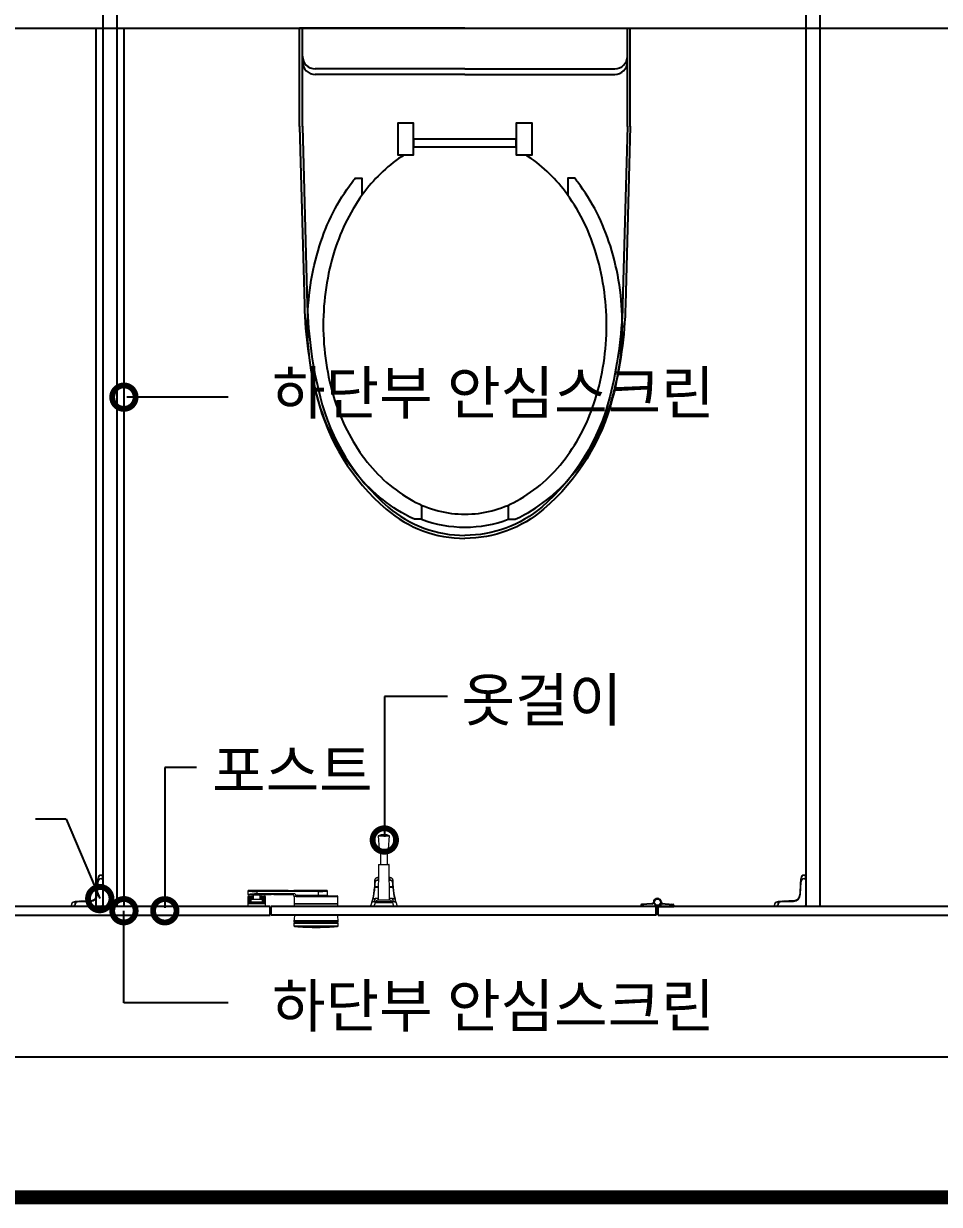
# Model space of a CAD drawing. Extents: x -256 to 8104, y -176 to 5714.
# Drawn here: x 3159 to 3810, y 2764 to 3604 of the extents above; entities that cross this region are included whole.
import ezdxf
from ezdxf.enums import TextEntityAlignment as Align

# ---------------------------------------------------------------- set-up
doc = ezdxf.new("R2010")
doc.units = 0
doc.header["$LTSCALE"] = 30
doc.layers.get('0').update_dxf_attribs({"linetype": 'CONTINUOUS'})
for name, color, linetype in [('0_toilet', 6, 'CONTINUOUS'), ('HAT', 8, 'CONTINUOUS'), ('경첩', 4, 'CONTINUOUS'), ('문자', 3, 'CONTINUOUS'), ('부자재', 4, 'CONTINUOUS'), ('옷걸이', 4, 'CONTINUOUS'), ('잠금쇠(회전형)', 4, 'CONTINUOUS'), ('치수', 1, 'CONTINUOUS'), ('해치', 8, 'CONTINUOUS')]:
    doc.layers.add(name, color=color, linetype=linetype)
doc.styles.add('돋움', font='malgun.ttf')

# ---------------------------------------------------------------- blocks, each defined once
blk = doc.blocks.new('_DOTSMALL')
at = {"color": 0, "linetype": 'ByBlock', "const_width": 0.5}
blk.add_lwpolyline([(-0.0625, 0, 1), (0.0625, 0, 1)], format="xyb", close=True, dxfattribs=at)
blk = doc.blocks.new('A$C63EC304E')
at = {"layer": '치수', "color": 1, "xscale": 2.5, "yscale": 2.5, "zscale": 2.5, "rotation": 234.3098741996962}
blk.add_blockref('_DOTSMALL', (0.312, 0.312), dxfattribs=at)
blk = doc.blocks.new('A$C2BC9653E')
at = {"layer": '치수', "xscale": 0.3333333333333333, "yscale": 0.3333333333333333, "zscale": 0.3333333333333333}
blk.add_blockref('A$C63EC304E', (0, 0), dxfattribs=at)
blk = doc.blocks.new('A$C7FC71301')
at = {"layer": '치수', "rotation": 180}
blk.add_blockref('A$C2BC9653E', (0.208, 0.208), dxfattribs=at)
blk = doc.blocks.new('A$C4A20372B')
at = {"layer": '치수'}
blk.add_blockref('A$C7FC71301', (0, 0), dxfattribs=at)
blk = doc.blocks.new('A$C566469F5')
at = {"layer": '치수'}
blk.add_blockref('A$C4A20372B', (0, 0), dxfattribs=at)
blk = doc.blocks.new('A$C7E317CD4')
at = {"layer": '해치', "xscale": 2, "yscale": 2, "zscale": 2}
blk.add_blockref('A$C566469F5', (0, 0), dxfattribs=at)
blk = doc.blocks.new('A$C601D7F27')
at = {"layer": '치수'}
blk.add_blockref('A$C7E317CD4', (0, 0), dxfattribs=at)
blk = doc.blocks.new('A$C38802C08')
at = {"layer": '치수'}
blk.add_blockref('A$C601D7F27', (0, 0), dxfattribs=at)
blk = doc.blocks.new('A$C10E41893')
at = {"layer": '부자재'}
for p, q in [((6.5, 0), (6.5, 196)), ((123.3, 196), (6.5, 196)), ((123.3, 192.5), (6.5, 192.5)), ((54.8, 0), (54.8, 177.5)), ((61.4, 0), (61.4, 177.5)), ((6.5, 0), (6.5, -196)), ((54.8, 0), (54.8, -177.5)), ((61.4, 0), (61.4, -177.5)), ((123.3, -192.5), (6.5, -192.5)), ((123.3, -196), (6.5, -196))]:
    blk.add_line(p, q, dxfattribs=at)
for points in [[(122.7, 196, -0.012538), (123.3, 196), (334.6, 190.3, -0.055395), (444.7, 175.1, -0.154276), (576.9, 93.3, -0.179504), (611.5, 0, -0.179504)], [(122.8, 192.5, -0.012538), (123.2, 192.5), (334.5, 186.8, -0.055395), (443.8, 171.7, -0.154276), (574.3, 91, -0.179504), (608, 0, -0.179504)], [(572, 51.4), (588.8, 51.4), (588.8, 59.6, 0.021185), (583.3, 70.7, 0.106084), (528.4, 133.7, 0.085733), (452.6, 172.4, 0.075373), (358.7, 186.6, 0.075373), (264.8, 172.4, 0.085733), (189, 133.7, 0.007337), (184.4, 130.1), (184.4, 122), (204.7, 122)], [(156.7, -72, 0.089162), (200.2, -118.7, 0.085733), (270.3, -154.5, 0.075373), (358.7, -167.9, 0.075373), (447.1, -154.5, 0.085733), (517.2, -118.7, 0.106084), (567, -61.6, 0.126931), (582.8, 0, 0.126931), (567, 61.6, 0.106084), (517.2, 118.7, 0.085733), (447.1, 154.5, 0.075373), (358.7, 167.9, 0.075373), (270.3, 154.5, 0.085733), (200.2, 118.7, 0.089162), (156.7, 72)], [(588.8, -51.4, 0.090214), (598.2, 0, 0.090214), (588.8, 51.4, 0.106084)], [(122.7, -196, 0.012538), (123.3, -196), (334.6, -190.3, 0.055395), (444.7, -175.1, 0.154276), (576.9, -93.3, 0.179504), (611.5, 0, 0.179504)], [(122.8, -192.5, 0.012538), (123.2, -192.5), (334.5, -186.8, 0.055395), (443.8, -171.7, 0.154276), (574.3, -91, 0.179504), (608, 0, 0.179504)], [(572, -51.4), (588.8, -51.4), (588.8, -59.6, -0.021185), (583.3, -70.7, -0.106084), (528.4, -133.7, -0.085733), (452.6, -172.4, -0.075373), (358.7, -186.6, -0.075373), (264.8, -172.4, -0.085733), (189, -133.7, -0.007337), (184.4, -130.1), (184.4, -122), (204.7, -122)]]:
    blk.add_lwpolyline(points, format="xyb", dxfattribs=at)
blk.add_lwpolyline([(138, -60.8), (119.3, -60.8), (119.3, -79.5), (156.7, -79.5), (156.7, -60.8), (138, -60.8), (147.3, -60.8), (147.3, 60.8), (138, 60.8), (156.7, 60.8), (156.7, 79.5), (119.3, 79.5), (119.3, 60.8), (138, 60.8), (138, -60.8), (119.3, -60.8)], dxfattribs=at)
for centre, start, end in [((39.8, 177.5), 0, 90), ((46.4, 177.5), 0, 90), ((39.8, -177.5), 270, 0), ((46.4, -177.5), 270, 0)]:
    blk.add_arc(centre, 15, start, end, dxfattribs=at)
blk = doc.blocks.new('AURA_16', base_point=(158321.48, 175.76))
blk.add_line((161041.71, 3776.82), (162541.71, 3776.82))
at = {"color": 2}
for p, q in [((161531.71, 3776.82), (161531.71, 3151.82)), ((161551.71, 3776.82), (161551.71, 3151.82))]:
    blk.add_line(p, q, dxfattribs=at)
at = {"color": 8}
blk.add_line((160805.64, 3045.01), (162768.23, 3045.01), dxfattribs=at)
at = {"color": 8, "const_width": 10}
blk.add_lwpolyline([(158368.92, 2945.01), (164153.46, 2945.01)], dxfattribs=at)
at = {"layer": '0_toilet'}
for p, q in [((161536.71, 3876.82), (161536.71, 3151.82)), ((161546.71, 3876.82), (161546.71, 3151.82)), ((162036.66, 3876.82), (162036.66, 3151.82)), ((162046.76, 3151.81), (162046.76, 3876.81)), ((161655.64, 3151.82), (161431.71, 3151.82)), ((161655.64, 3145.82), (161655.64, 3151.82)), ((161930.21, 3151.82), (161656.39, 3151.82)), ((161656.39, 3145.82), (161656.39, 3151.82)), ((161930.21, 3145.82), (161930.21, 3151.82)), ((162160.69, 3151.82), (161931.71, 3151.82)), ((161931.71, 3145.82), (161931.71, 3151.82)), ((161431.71, 3145.82), (161655.64, 3145.82)), ((161930.21, 3145.82), (161656.39, 3145.82)), ((161931.71, 3145.82), (162160.69, 3145.82))]:
    blk.add_line(p, q, dxfattribs=at)
at = {"layer": '경첩', "color": 4, "linetype": 'Continuous', "lineweight": 15}
for p, q in [((161533.11, 3169.58), (161532.69, 3160.61)), ((161532.75, 3167.27), (161532.72, 3166.6)), ((161532.75, 3167.27), (161532.99, 3167.03)), ((161532.77, 3167.61), (161533, 3167.37)), ((161532.92, 3170.99), (161532.8, 3168.29)), ((161532.8, 3168.29), (161533.04, 3168.05)), ((161532.92, 3170.99), (161533.16, 3170.75)), ((161532.94, 3160.59), (161533.36, 3169.57)), ((161533.03, 3171.58), (161533.2, 3171.42)), ((161533.23, 3172.08), (161533.11, 3169.58)), ((161533.41, 3170.62), (161533.48, 3172.07)), ((161535.46, 3171.82), (161535.46, 3171.92)), ((161535.46, 3171.92), (161536.71, 3171.92)), ((161535.46, 3171.82), (161535.46, 3171.57)), ((161536.71, 3171.82), (161535.46, 3171.82)), ((161535.46, 3171.57), (161536.71, 3171.57)), ((161535.57, 3174.07), (161535.57, 3174.32)), ((161536.71, 3174.32), (161535.57, 3174.32)), ((161535.57, 3174.07), (161536.71, 3174.07)), ((161536.71, 3174.07), (161536.71, 3174.32)), ((161536.71, 3171.92), (161536.71, 3174.07)), ((161536.71, 3171.57), (161536.71, 3171.82)), ((161536.71, 3171.57), (161536.71, 3153.32)), ((162033.06, 3169.58), (162032.64, 3160.61)), ((162032.7, 3167.27), (162032.67, 3166.6)), ((162032.7, 3167.27), (162032.94, 3167.03)), ((162032.72, 3167.61), (162032.95, 3167.37)), ((162032.87, 3170.99), (162032.75, 3168.29)), ((162032.75, 3168.29), (162032.99, 3168.05)), ((162032.87, 3170.99), (162033.11, 3170.75)), ((162032.89, 3160.59), (162033.31, 3169.57)), ((162032.98, 3171.58), (162033.15, 3171.42)), ((162033.18, 3172.08), (162033.06, 3169.58)), ((162033.36, 3170.62), (162033.43, 3172.07)), ((162035.41, 3171.82), (162035.41, 3171.92)), ((162035.41, 3171.92), (162036.66, 3171.92)), ((162035.41, 3171.82), (162035.41, 3171.57)), ((162036.66, 3171.82), (162035.41, 3171.82)), ((162035.41, 3171.57), (162036.66, 3171.57)), ((162035.52, 3174.07), (162035.52, 3174.32)), ((162036.66, 3174.32), (162035.52, 3174.32)), ((162035.52, 3174.07), (162036.66, 3174.07)), ((162036.66, 3174.07), (162036.66, 3174.32)), ((162036.66, 3171.92), (162036.66, 3174.07)), ((162036.66, 3171.57), (162036.66, 3171.82)), ((162036.66, 3171.57), (162036.66, 3153.32)), ((161531.88, 3158.6), (161532.06, 3158.41)), ((161532, 3158.83), (161532.18, 3158.65)), ((161532.16, 3159.23), (161532.36, 3159.04)), ((161532.52, 3159.55), (161532.31, 3159.76)), ((161532.32, 3159.76), (161532.52, 3159.55)), ((161532.39, 3160.13), (161532.6, 3159.91)), ((161532.42, 3160.35), (161532.64, 3160.13)), ((161532.47, 3161.26), (161532.44, 3160.62)), ((161532.49, 3161.7), (161532.47, 3161.36)), ((161532.47, 3161.36), (161532.71, 3161.13)), ((161532.47, 3161.36), (161532.47, 3161.26)), ((161532.47, 3161.26), (161532.71, 3161.03)), ((161532.54, 3162.72), (161532.49, 3161.8)), ((161532.49, 3161.8), (161532.73, 3161.56)), ((161532.49, 3161.8), (161532.49, 3161.7)), ((161532.49, 3161.7), (161532.73, 3161.46)), ((161532.54, 3162.72), (161532.77, 3162.48)), ((161532.57, 3163.38), (161532.55, 3162.96)), ((161532.55, 3162.96), (161532.79, 3162.72)), ((161532.7, 3166.26), (161532.57, 3163.39)), ((161532.57, 3163.39), (161532.81, 3163.15)), ((161532.57, 3163.38), (161532.81, 3163.14)), ((161532.7, 3166.26), (161532.94, 3166.02)), ((161532.72, 3166.6), (161532.96, 3166.36)), ((162031.83, 3158.6), (162032.01, 3158.41)), ((162031.95, 3158.83), (162032.13, 3158.65)), ((162032.11, 3159.23), (162032.31, 3159.04)), ((162032.47, 3159.55), (162032.26, 3159.76)), ((162032.27, 3159.76), (162032.47, 3159.55)), ((162032.34, 3160.13), (162032.55, 3159.91)), ((162032.37, 3160.35), (162032.59, 3160.13)), ((162032.42, 3161.26), (162032.39, 3160.62)), ((162032.44, 3161.7), (162032.42, 3161.36)), ((162032.42, 3161.36), (162032.66, 3161.13)), ((162032.42, 3161.36), (162032.42, 3161.26)), ((162032.42, 3161.26), (162032.66, 3161.03)), ((162032.49, 3162.72), (162032.44, 3161.8)), ((162032.44, 3161.8), (162032.68, 3161.56)), ((162032.44, 3161.8), (162032.44, 3161.7)), ((162032.44, 3161.7), (162032.68, 3161.46)), ((162032.49, 3162.72), (162032.72, 3162.48)), ((162032.52, 3163.38), (162032.5, 3162.96)), ((162032.5, 3162.96), (162032.74, 3162.72)), ((162032.65, 3166.26), (162032.52, 3163.39)), ((162032.52, 3163.39), (162032.76, 3163.15)), ((162032.52, 3163.38), (162032.76, 3163.14)), ((162032.65, 3166.26), (162032.89, 3166.02)), ((162032.67, 3166.6), (162032.91, 3166.36)), ((161514.46, 3152.96), (161514.21, 3152.96)), ((161514.21, 3152.96), (161514.21, 3151.82)), ((161514.21, 3151.82), (161514.46, 3151.82)), ((161514.46, 3151.82), (161514.46, 3152.96)), ((161514.46, 3151.82), (161516.61, 3151.82)), ((161518.95, 3155.42), (161516.45, 3155.31)), ((161516.47, 3155.06), (161517.91, 3155.12)), ((161516.61, 3151.82), (161516.61, 3153.07)), ((161516.61, 3153.07), (161516.71, 3153.07)), ((161516.71, 3153.08), (161516.96, 3153.08)), ((161516.71, 3153.08), (161516.71, 3151.82)), ((161516.71, 3151.82), (161516.96, 3151.82)), ((161516.95, 3155.5), (161517.03, 3155.58)), ((161516.95, 3155.5), (161517.11, 3155.34)), ((161516.96, 3151.82), (161516.96, 3153.08)), ((161535.21, 3151.82), (161516.96, 3151.82)), ((161520.25, 3155.73), (161517.03, 3155.58)), ((161527.93, 3155.85), (161518.95, 3155.42)), ((161518.97, 3155.17), (161527.94, 3155.6)), ((161520.25, 3155.73), (161520.49, 3155.5)), ((161520.92, 3155.77), (161521.16, 3155.53)), ((161521.26, 3155.78), (161521.5, 3155.54)), ((161524.64, 3155.94), (161521.93, 3155.81)), ((161521.93, 3155.81), (161522.17, 3155.58)), ((161524.64, 3155.94), (161524.87, 3155.7)), ((161525.31, 3155.97), (161525.55, 3155.73)), ((161525.65, 3155.99), (161525.89, 3155.75)), ((161527.67, 3156.08), (161526.32, 3156.02)), ((161526.32, 3156.02), (161526.56, 3155.78)), ((161527.91, 3156.1), (161527.67, 3156.08)), ((161527.67, 3156.08), (161527.91, 3155.85)), ((161528.92, 3156.25), (161529.12, 3156.05)), ((161529.45, 3156.43), (161529.64, 3156.24)), ((161529.7, 3156.54), (161529.89, 3156.35)), ((161530.16, 3156.78), (161530.34, 3156.6)), ((161530.37, 3156.92), (161530.55, 3156.74)), ((161531.46, 3157.95), (161531.64, 3157.78)), ((161531.61, 3158.16), (161531.79, 3157.98)), ((162014.41, 3152.96), (162014.16, 3152.96)), ((162014.16, 3152.96), (162014.16, 3151.82)), ((162014.16, 3151.82), (162014.41, 3151.82)), ((162014.41, 3151.82), (162014.41, 3152.96)), ((162014.41, 3151.82), (162016.56, 3151.82)), ((162018.9, 3155.42), (162016.4, 3155.31)), ((162016.42, 3155.06), (162017.86, 3155.12)), ((162016.56, 3151.82), (162016.56, 3153.07)), ((162016.56, 3153.07), (162016.66, 3153.07)), ((162016.66, 3153.08), (162016.91, 3153.08)), ((162016.66, 3153.08), (162016.66, 3151.82)), ((162016.66, 3151.82), (162016.91, 3151.82)), ((162016.9, 3155.5), (162016.98, 3155.58)), ((162016.9, 3155.5), (162017.06, 3155.34)), ((162016.91, 3151.82), (162016.91, 3153.08)), ((162035.16, 3151.82), (162016.91, 3151.82)), ((162020.2, 3155.73), (162016.98, 3155.58)), ((162027.88, 3155.85), (162018.9, 3155.42)), ((162018.92, 3155.17), (162027.89, 3155.6)), ((162020.2, 3155.73), (162020.44, 3155.5)), ((162020.87, 3155.77), (162021.11, 3155.53)), ((162021.21, 3155.78), (162021.45, 3155.54)), ((162024.59, 3155.94), (162021.88, 3155.81)), ((162021.88, 3155.81), (162022.12, 3155.58)), ((162024.59, 3155.94), (162024.82, 3155.7)), ((162025.26, 3155.97), (162025.5, 3155.73)), ((162025.6, 3155.99), (162025.84, 3155.75)), ((162027.62, 3156.08), (162026.27, 3156.02)), ((162026.27, 3156.02), (162026.51, 3155.78)), ((162027.86, 3156.1), (162027.62, 3156.08)), ((162027.62, 3156.08), (162027.86, 3155.85)), ((162028.87, 3156.25), (162029.07, 3156.05)), ((162029.4, 3156.43), (162029.59, 3156.24)), ((162029.65, 3156.54), (162029.84, 3156.35)), ((162030.11, 3156.78), (162030.29, 3156.6)), ((162030.32, 3156.92), (162030.5, 3156.74)), ((162031.41, 3157.95), (162031.59, 3157.78)), ((162031.56, 3158.16), (162031.74, 3157.98))]:
    blk.add_line(p, q, dxfattribs=at)
at = {"layer": '경첩', "color": 4, "linetype": 'Continuous', "lineweight": 15, "flags": 128}
for points in [[(161532.8, 3168.29), (161532.79, 3168.15), (161532.79, 3168.03), (161532.78, 3167.91), (161532.77, 3167.81), (161532.77, 3167.72), (161532.77, 3167.66), (161532.77, 3167.62), (161532.77, 3167.61)], [(161532.95, 3171.5), (161532.94, 3171.39), (161532.94, 3171.27), (161532.93, 3171.13), (161532.92, 3170.99)], [(161532.95, 3171.5), (161532.97, 3171.52), (161532.99, 3171.53), (161533, 3171.55), (161533.01, 3171.56), (161533.02, 3171.57), (161533.03, 3171.58), (161533.03, 3171.58), (161533.03, 3171.58)], [(161533.11, 3169.58), (161533.11, 3169.58), (161533.13, 3169.58), (161533.15, 3169.58), (161533.18, 3169.58), (161533.22, 3169.57), (161533.26, 3169.57), (161533.31, 3169.57), (161533.36, 3169.57)], [(161533.48, 3172.07), (161533.43, 3172.07), (161533.38, 3172.07), (161533.34, 3172.07), (161533.3, 3172.08), (161533.27, 3172.08), (161533.25, 3172.08), (161533.23, 3172.08), (161533.23, 3172.08)], [(162032.75, 3168.29), (162032.74, 3168.15), (162032.74, 3168.03), (162032.73, 3167.91), (162032.72, 3167.81), (162032.72, 3167.72), (162032.72, 3167.66), (162032.72, 3167.62), (162032.72, 3167.61)], [(162032.9, 3171.5), (162032.89, 3171.39), (162032.89, 3171.27), (162032.88, 3171.13), (162032.87, 3170.99)], [(162032.9, 3171.5), (162032.92, 3171.52), (162032.94, 3171.53), (162032.95, 3171.55), (162032.96, 3171.56), (162032.97, 3171.57), (162032.98, 3171.58), (162032.98, 3171.58), (162032.98, 3171.58)], [(162033.06, 3169.58), (162033.06, 3169.58), (162033.08, 3169.58), (162033.1, 3169.58), (162033.13, 3169.58), (162033.17, 3169.57), (162033.21, 3169.57), (162033.26, 3169.57), (162033.31, 3169.57)], [(162033.43, 3172.07), (162033.38, 3172.07), (162033.33, 3172.07), (162033.29, 3172.07), (162033.25, 3172.08), (162033.22, 3172.08), (162033.2, 3172.08), (162033.18, 3172.08), (162033.18, 3172.08)], [(161532.32, 3159.76), (161532.32, 3159.76), (161532.32, 3159.76)], [(161532.42, 3160.35), (161532.4, 3160.19), (161532.39, 3160.13)], [(161532.55, 3162.96), (161532.54, 3162.89), (161532.54, 3162.81), (161532.54, 3162.72)], [(161532.57, 3163.39), (161532.57, 3163.39), (161532.57, 3163.38)], [(161532.69, 3160.61), (161532.69, 3160.61), (161532.7, 3160.6), (161532.73, 3160.6), (161532.76, 3160.6), (161532.8, 3160.6), (161532.84, 3160.6), (161532.89, 3160.6), (161532.94, 3160.59)], [(162032.27, 3159.76), (162032.27, 3159.76), (162032.27, 3159.76)], [(162032.37, 3160.35), (162032.35, 3160.19), (162032.34, 3160.13)], [(162032.5, 3162.96), (162032.49, 3162.89), (162032.49, 3162.81), (162032.49, 3162.72)], [(162032.52, 3163.39), (162032.52, 3163.39), (162032.52, 3163.38)], [(162032.64, 3160.61), (162032.64, 3160.61), (162032.65, 3160.6), (162032.68, 3160.6), (162032.71, 3160.6), (162032.75, 3160.6), (162032.79, 3160.6), (162032.84, 3160.6), (162032.89, 3160.59)], [(161516.47, 3155.06), (161516.46, 3155.1), (161516.46, 3155.15), (161516.46, 3155.19), (161516.46, 3155.23), (161516.46, 3155.26), (161516.45, 3155.29), (161516.45, 3155.3), (161516.45, 3155.31)], [(161518.95, 3155.42), (161518.95, 3155.42), (161518.95, 3155.4), (161518.96, 3155.38), (161518.96, 3155.35), (161518.96, 3155.31), (161518.96, 3155.27), (161518.96, 3155.22), (161518.97, 3155.17)], [(161520.92, 3155.77), (161520.91, 3155.77), (161520.87, 3155.76), (161520.81, 3155.76), (161520.72, 3155.76), (161520.62, 3155.75), (161520.5, 3155.75), (161520.38, 3155.74), (161520.25, 3155.73)], [(161521.93, 3155.81), (161521.82, 3155.81), (161521.7, 3155.8), (161521.6, 3155.8), (161521.5, 3155.79), (161521.42, 3155.79), (161521.35, 3155.79), (161521.3, 3155.78), (161521.27, 3155.78), (161521.26, 3155.78)], [(161525.31, 3155.97), (161525.3, 3155.97), (161525.26, 3155.97), (161525.2, 3155.97), (161525.11, 3155.96), (161525.01, 3155.96), (161524.89, 3155.95), (161524.77, 3155.95), (161524.64, 3155.94)], [(161526.32, 3156.02), (161526.19, 3156.01), (161526.07, 3156.01), (161525.95, 3156), (161525.85, 3156), (161525.76, 3155.99), (161525.7, 3155.99), (161525.66, 3155.99), (161525.65, 3155.99)], [(161527.93, 3155.85), (161527.93, 3155.84), (161527.93, 3155.83), (161527.93, 3155.8), (161527.93, 3155.77), (161527.93, 3155.74), (161527.93, 3155.69), (161527.94, 3155.65), (161527.94, 3155.6)], [(162016.42, 3155.06), (162016.41, 3155.1), (162016.41, 3155.15), (162016.41, 3155.19), (162016.41, 3155.23), (162016.41, 3155.26), (162016.4, 3155.29), (162016.4, 3155.3), (162016.4, 3155.31)], [(162018.9, 3155.42), (162018.9, 3155.42), (162018.9, 3155.4), (162018.91, 3155.38), (162018.91, 3155.35), (162018.91, 3155.31), (162018.91, 3155.27), (162018.91, 3155.22), (162018.92, 3155.17)], [(162020.87, 3155.77), (162020.86, 3155.77), (162020.82, 3155.76), (162020.76, 3155.76), (162020.67, 3155.76), (162020.57, 3155.75), (162020.45, 3155.75), (162020.33, 3155.74), (162020.2, 3155.73)], [(162021.88, 3155.81), (162021.77, 3155.81), (162021.65, 3155.8), (162021.55, 3155.8), (162021.45, 3155.79), (162021.37, 3155.79), (162021.3, 3155.79), (162021.25, 3155.78), (162021.22, 3155.78), (162021.21, 3155.78)], [(162025.26, 3155.97), (162025.25, 3155.97), (162025.21, 3155.97), (162025.15, 3155.97), (162025.06, 3155.96), (162024.96, 3155.96), (162024.84, 3155.95), (162024.72, 3155.95), (162024.59, 3155.94)], [(162026.27, 3156.02), (162026.14, 3156.01), (162026.02, 3156.01), (162025.9, 3156), (162025.8, 3156), (162025.71, 3155.99), (162025.65, 3155.99), (162025.61, 3155.99), (162025.6, 3155.99)], [(162027.88, 3155.85), (162027.88, 3155.84), (162027.88, 3155.83), (162027.88, 3155.8), (162027.88, 3155.77), (162027.88, 3155.74), (162027.88, 3155.69), (162027.89, 3155.65), (162027.89, 3155.6)]]:
    blk.add_lwpolyline(points, dxfattribs=at)
at = {"layer": '경첩', "color": 4, "linetype": 'Continuous', "lineweight": 15}
for centre, radius, start, end in [((161535.46, 3169.47), 2.35, 90, 177.30166), ((161535.57, 3171.97), 2.35, 90, 177.30166), ((161535.46, 3169.47), 2.1, 90, 177.30166), ((161535.57, 3171.97), 2.1, 90, 177.30166), ((162035.41, 3169.47), 2.35, 90, 177.30166), ((162035.52, 3171.97), 2.35, 90, 177.30166), ((162035.41, 3169.47), 2.1, 90, 177.30166), ((162035.52, 3171.97), 2.1, 90, 177.30166), ((161527.69, 3160.84), 5, 272.69834, 357.30166), ((161527.69, 3160.84), 5.25, 272.69834, 357.30166), ((161527.69, 3160.84), 4.75, 325.61511, 331.82645), ((161527.69, 3160.84), 4.75, 335.00519, 340.23398), ((161527.69, 3160.84), 4.75, 340.23398, 346.75686), ((161527.69, 3160.84), 4.75, 346.83767, 351.3944), ((161527.69, 3160.84), 4.75, 354.09118, 357.30166), ((162027.64, 3160.84), 5, 272.69834, 357.30166), ((162027.64, 3160.84), 5.25, 272.69834, 357.30166), ((162027.64, 3160.84), 4.75, 325.61511, 331.82645), ((162027.64, 3160.84), 4.75, 335.00519, 340.23398), ((162027.64, 3160.84), 4.75, 340.23398, 346.75686), ((162027.64, 3160.84), 4.75, 346.83767, 351.3944), ((162027.64, 3160.84), 4.75, 354.09118, 357.30166), ((161516.56, 3152.96), 2.35, 92.69834, 180), ((161516.56, 3152.96), 2.1, 92.69834, 180), ((161519.06, 3153.08), 2.35, 92.69834, 180), ((161519.06, 3153.08), 2.1, 92.69834, 180), ((161527.69, 3160.84), 4.75, 272.69834, 285), ((161527.69, 3160.84), 4.75, 284.99982, 291.75061), ((161527.69, 3160.84), 4.75, 294.99481, 301.29977), ((161527.69, 3160.84), 4.75, 301.29911, 304.38581), ((161527.69, 3160.84), 4.75, 304.38489, 322.56084), ((161527.69, 3160.84), 4.75, 322.56123, 325.61449), ((161535.21, 3153.32), 1.5, 270, 0), ((162016.51, 3152.96), 2.35, 92.69834, 180), ((162016.51, 3152.96), 2.1, 92.69834, 180), ((162019.01, 3153.08), 2.35, 92.69834, 180), ((162019.01, 3153.08), 2.1, 92.69834, 180), ((162027.64, 3160.84), 4.75, 272.69834, 285), ((162027.64, 3160.84), 4.75, 284.99982, 291.75061), ((162027.64, 3160.84), 4.75, 294.99481, 301.29977), ((162027.64, 3160.84), 4.75, 301.29911, 304.38581), ((162027.64, 3160.84), 4.75, 304.38489, 322.56084), ((162027.64, 3160.84), 4.75, 322.56123, 325.61449), ((162035.16, 3153.32), 1.5, 270, 0)]:
    blk.add_arc(centre, radius, start, end, dxfattribs=at)
at = {"layer": '부자재'}
for p, q in [((161919.52, 3152.74), (161919.52, 3151.82)), ((161930.18, 3151.82), (161919.52, 3151.82)), ((161927.27, 3153.9), (161920.07, 3153.4)), ((161920.77, 3152.91), (161920.77, 3151.82)), ((161930.98, 3152.37), (161930.98, 3151.57)), ((161931.23, 3151.57), (161930.98, 3151.57)), ((161931.23, 3152.37), (161931.23, 3151.57)), ((161931.7, 3151.86), (161931.7, 3151.82)), ((161931.7, 3151.82), (161942.69, 3151.82)), ((161933.98, 3153.98), (161942.14, 3153.4)), ((161941.44, 3152.91), (161941.44, 3151.82)), ((161942.69, 3152.74), (161942.69, 3151.82))]:
    blk.add_line(p, q, dxfattribs=at)
at = {"layer": '부자재', "color": 1}
blk.add_circle((161931.11, 3155.03), 2.34, dxfattribs=at)
at = {"layer": '부자재'}
for centre, radius, start, end in [((161920.22, 3152.72), 0.7, 101.7765, 181.67124), ((161921.63, 3152.67), 0.884, 113.40773, 164.5497), ((161927.2, 3155.2), 1.29, 272.92313, 352.47243), ((161931.11, 3155.03), 2.62, 270, 180), ((161931.47, 3150.79), 1.65, 102.52675, 141.54753), ((161930.75, 3150.79), 1.65, 43.10029, 77.47325), ((161931.2, 3154.68), 2.86, 280.08401, 345.97919), ((161935.02, 3155.2), 1.29, 187.52757, 267.07687), ((161940.59, 3152.67), 0.884, 15.4503, 67.30044), ((161942, 3152.72), 0.7, 358.32876, 78.2235)]:
    blk.add_arc(centre, radius, start, end, dxfattribs=at)
at = {"layer": '옷걸이', "lineweight": 15}
for p, q in [((161732.6, 3202.25), (161733.35, 3192.75)), ((161732.6, 3202.25), (161740.6, 3202.25)), ((161739.85, 3192.75), (161740.6, 3202.25)), ((161733.35, 3192.75), (161739.85, 3192.75)), ((161734.1, 3192.75), (161734.1, 3181.9)), ((161739.1, 3181.9), (161739.1, 3192.75)), ((161732.85, 3181.66), (161732.63, 3156.4)), ((161740.35, 3181.66), (161732.85, 3181.66)), ((161733.1, 3181.9), (161736.6, 3181.9)), ((161736.6, 3181.9), (161740.1, 3181.9)), ((161740.57, 3156.4), (161740.35, 3181.66)), ((161732.77, 3172.54), (161732.67, 3172.54)), ((161732.67, 3172.54), (161732.67, 3172.45)), ((161732.77, 3172.45), (161732.67, 3172.45)), ((161732.68, 3170.92), (161732.68, 3170.56)), ((161732.68, 3170.92), (161732.76, 3170.92)), ((161732.75, 3170.56), (161732.68, 3170.56)), ((161740.53, 3172.54), (161740.43, 3172.54)), ((161740.53, 3172.45), (161740.43, 3172.45)), ((161740.44, 3170.92), (161740.52, 3170.92)), ((161740.52, 3170.56), (161740.45, 3170.56)), ((161740.52, 3170.92), (161740.52, 3170.56)), ((161740.53, 3172.54), (161740.53, 3172.45)), ((161732.71, 3165.44), (161730.26, 3165.44)), ((161730.33, 3166.2), (161732.72, 3166.2)), ((161740.48, 3166.2), (161742.87, 3166.2)), ((161742.94, 3165.44), (161740.49, 3165.44)), ((161727.1, 3151.9), (161727.94, 3154.47)), ((161729.48, 3151.9), (161727.1, 3151.9)), ((161727.94, 3154.47), (161727.95, 3154.48)), ((161727.95, 3154.48), (161727.95, 3154.48)), ((161728.93, 3155.27), (161728.82, 3155.24)), ((161728.9, 3155.16), (161728.89, 3155.16)), ((161744.31, 3155.16), (161728.9, 3155.16)), ((161730.34, 3157.31), (161728.91, 3157.31)), ((161730.34, 3157.29), (161728.91, 3157.29)), ((161730.31, 3154.45), (161729.48, 3151.9)), ((161743.73, 3151.9), (161729.48, 3151.9)), ((161730.28, 3156.75), (161730.35, 3157.33)), ((161730.31, 3154.45), (161730.31, 3155.14)), ((161730.31, 3155.14), (161742.89, 3155.14)), ((161742.89, 3154.45), (161730.31, 3154.45)), ((161741.38, 3156.4), (161731.83, 3156.4)), ((161742.86, 3157.33), (161742.92, 3156.77)), ((161744.29, 3157.31), (161742.86, 3157.31)), ((161744.29, 3157.29), (161742.86, 3157.29)), ((161742.89, 3154.45), (161742.89, 3155.14)), ((161743.73, 3151.9), (161742.89, 3154.45)), ((161746.1, 3151.9), (161743.73, 3151.9)), ((161744.37, 3155.24), (161744.27, 3155.27)), ((161744.31, 3155.16), (161744.31, 3155.16)), ((161744.42, 3155.23), (161744.33, 3155.26)), ((161745.25, 3154.48), (161745.26, 3154.48)), ((161745.26, 3154.48), (161745.26, 3154.47)), ((161745.26, 3154.47), (161746.1, 3151.9))]:
    blk.add_line(p, q, dxfattribs=at)
at = {"layer": '옷걸이', "lineweight": 15, "flags": 128}
for points in [[(161732.67, 3172.54), (161732.62, 3172.54), (161732.29, 3172.52), (161731.96, 3172.47), (161731.64, 3172.39), (161731.35, 3172.28), (161731.07, 3172.15), (161730.83, 3171.99), (161730.61, 3171.81), (161730.44, 3171.61), (161730.3, 3171.39), (161730.21, 3171.16), (161730.17, 3170.93), (161730.18, 3170.89)], [(161732.67, 3172.45), (161732.25, 3172.42), (161731.84, 3172.36), (161731.46, 3172.24), (161731.11, 3172.09), (161730.8, 3171.91), (161730.55, 3171.69), (161730.36, 3171.45), (161730.23, 3171.19), (161730.17, 3170.87), (161730.17, 3170.82)], [(161730.18, 3169.32), (161730.22, 3169.59), (161730.33, 3169.85), (161730.5, 3170.09), (161730.74, 3170.32), (161731.03, 3170.51), (161731.37, 3170.68), (161731.74, 3170.8), (161732.14, 3170.88), (161732.68, 3170.92)], [(161732.68, 3170.56), (161732.2, 3170.53), (161731.84, 3170.46), (161731.5, 3170.35), (161731.19, 3170.2), (161730.93, 3170.03), (161730.72, 3169.82), (161730.56, 3169.6), (161730.47, 3169.37), (161730.43, 3169.12)], [(161740.52, 3170.92), (161740.94, 3170.89), (161741.35, 3170.83), (161741.73, 3170.71), (161742.08, 3170.56), (161742.39, 3170.38), (161742.64, 3170.16), (161742.83, 3169.92), (161742.96, 3169.66), (161743.02, 3169.32)], [(161742.77, 3169.12), (161742.71, 3169.43), (161742.6, 3169.67), (161742.43, 3169.88), (161742.2, 3170.08), (161741.92, 3170.25), (161741.61, 3170.38), (161741.26, 3170.48), (161740.9, 3170.54), (161740.52, 3170.56)], [(161743.03, 3170.82), (161743.03, 3170.83), (161743.01, 3171.06), (161742.94, 3171.28), (161742.84, 3171.5), (161742.69, 3171.7), (161742.5, 3171.89), (161742.28, 3172.06), (161742.03, 3172.2), (161741.74, 3172.33), (161741.44, 3172.42), (161741.12, 3172.49), (161740.79, 3172.53), (161740.53, 3172.53)], [(161743.03, 3170.82), (161743, 3171.09), (161742.9, 3171.35), (161742.73, 3171.6), (161742.5, 3171.82), (161742.22, 3172.02), (161741.88, 3172.19), (161741.51, 3172.32), (161741.11, 3172.4), (161740.61, 3172.45), (161740.53, 3172.45)], [(161730.01, 3165.46), (161730.02, 3165.46), (161730.03, 3165.46), (161730.06, 3165.45), (161730.09, 3165.45), (161730.13, 3165.45), (161730.17, 3165.44), (161730.22, 3165.44), (161730.26, 3165.44)], [(161743.19, 3165.46), (161743.18, 3165.46), (161743.17, 3165.46), (161743.14, 3165.45), (161743.11, 3165.45), (161743.08, 3165.45), (161743.03, 3165.44), (161742.99, 3165.44), (161742.94, 3165.44)], [(161728.67, 3157.11), (161728.67, 3157.12), (161728.67, 3157.11)], [(161728.87, 3155.26), (161728.81, 3155.25), (161728.77, 3155.23)], [(161728.87, 3155.26), (161728.88, 3155.27), (161728.93, 3155.27)], [(161728.93, 3155.27), (161728.9, 3155.19), (161728.9, 3155.16)], [(161728.91, 3157.3), (161728.91, 3157.31), (161728.91, 3157.29)], [(161731.11, 3155.2), (161730.69, 3155.21), (161730.45, 3155.24), (161730.37, 3155.27), (161730.47, 3155.31), (161730.75, 3155.35), (161730.86, 3155.36)], [(161732.64, 3157.69), (161732.04, 3157.67), (161730.77, 3157.62)], [(161742.43, 3157.62), (161740.85, 3157.68), (161740.56, 3157.69)], [(161742.34, 3155.36), (161742.62, 3155.33), (161742.81, 3155.29), (161742.81, 3155.25), (161742.64, 3155.23), (161742.31, 3155.2), (161741.85, 3155.19)], [(161744.31, 3155.16), (161744.3, 3155.19), (161744.27, 3155.27)], [(161744.33, 3155.26), (161744.32, 3155.27), (161744.27, 3155.27)]]:
    blk.add_lwpolyline(points, dxfattribs=at)
at = {"layer": '옷걸이', "lineweight": 15}
for centre, radius, start, end in [((161736.6, 3191.96), 11.04, 68.76069, 111.23931), ((161733.1, 3181.65), 0.25, 90, 179.5), ((161740.1, 3181.65), 0.25, 0.5, 90), ((161677.42, 3169.68), 52.77, 356.45107, 359.60958), ((161677.42, 3169.68), 52.77, 359.60958, 1.23689), ((161730.41, 3169.35), 0.227, 188.20874, 276.39203), ((161677.42, 3169.49), 53.02, 356.45107, 359.60958), ((161677.42, 3171.28), 55.27, 359.61891, 1.20733), ((161795.78, 3171.28), 55.27, 178.79267, 180.38109), ((161742.79, 3169.35), 0.227, 263.60797, 351.79126), ((161795.78, 3169.49), 53.02, 180.39042, 183.54893), ((161795.78, 3169.68), 52.77, 178.76311, 180.39042), ((161795.78, 3169.68), 52.77, 180.39042, 183.54893), ((161677.42, 3169.68), 52.77, 346.23171, 355.4136), ((161677.42, 3169.68), 53.02, 346.50971, 355.4136), ((161677.42, 3169.68), 52.77, 355.41362, 356.45105), ((161730.31, 3166.43), 0.23, 185.45744, 275.18876), ((161696.36, 3168.84), 34.07, 354.27357, 355.56682), ((161742.89, 3166.43), 0.23, 264.81124, 354.54256), ((161776.84, 3168.84), 34.08, 184.43326, 185.72635), ((161795.78, 3169.68), 53.02, 184.5864, 193.49029), ((161795.78, 3169.68), 52.76, 183.54888, 184.58645), ((161795.78, 3169.68), 52.77, 184.5864, 193.76829), ((161728.89, 3154.16), 1, 89.99372, 161.80813), ((161678.66, 3169.34), 51.47, 343.23764, 346.25768), ((161729.05, 3154.09), 1.17, 101.39698, 160.6752), ((161679.06, 3169.5), 51.33, 343.52264, 346.23766), ((161728.91, 3157.06), 0.25, 90.27283, 166.23947), ((161728.9, 3157.05), 0.247, 89.25852, 165.91582), ((161728.49, 3157.04), 1.81, 282.06066, 352.51429), ((161728.36, 3157.44), 2.24, 284.82654, 3.59318), ((161730.59, 3157.33), 0.248, 89.5881, 179.72305), ((161730.7, 3157.25), 0.376, 79.93932, 150.54556), ((161730.74, 3157.31), 0.307, 84.77864, 118.98165), ((161730.43, 3156.73), 1.43, 284.10574, 346.92454), ((161736.73, 3556.29), 401.13, 269.19679, 270.73159), ((161742.77, 3156.73), 1.44, 193.11861, 255.96551), ((161742.46, 3157.35), 0.271, 58.63439, 97.60531), ((161742.49, 3157.22), 0.4, 32.00917, 97.80826), ((161744.84, 3157.44), 2.24, 176.39085, 255.18943), ((161742.61, 3157.33), 0.248, 0.27695, 90.4119), ((161744.7, 3157.03), 1.8, 186.78644, 258.2605), ((161744.29, 3157.06), 0.25, 13.76166, 89.45314), ((161744.3, 3157.05), 0.247, 14.08418, 90.74148), ((161793.98, 3169.46), 51.15, 193.75841, 196.46904), ((161744.31, 3154.16), 1, 18.19187, 90.00628), ((161744.16, 3154.1), 1.16, 19.29372, 79.39421), ((161794.77, 3169.4), 51.71, 193.74931, 196.75644)]:
    blk.add_arc(centre, radius, start, end, dxfattribs=at)
at = {"layer": '잠금쇠(회전형)', "linetype": 'Continuous', "lineweight": 15}
for p, q in [((161639.89, 3162.92), (161639.89, 3160.42)), ((161639.89, 3160.42), (161643.16, 3160.42)), ((161639.89, 3158.82), (161639.89, 3151.82)), ((161640.29, 3158.82), (161639.89, 3158.82)), ((161640.29, 3153.82), (161640.29, 3158.82)), ((161640.29, 3158.82), (161640.76, 3158.82)), ((161642.23, 3163.42), (161640.39, 3163.42)), ((161640.39, 3159.32), (161640.76, 3159.32)), ((161640.76, 3158.82), (161640.76, 3159.32)), ((161640.76, 3159.32), (161642.64, 3159.32)), ((161640.76, 3158.82), (161640.76, 3154.28)), ((161642.64, 3158.82), (161640.76, 3158.82)), ((161642.64, 3158.82), (161642.64, 3159.32)), ((161642.64, 3159.32), (161643.64, 3159.32)), ((161642.64, 3158.32), (161642.64, 3158.82)), ((161643.14, 3158.82), (161642.64, 3158.82)), ((161643.14, 3158.82), (161643.14, 3158.32)), ((161643.64, 3158.82), (161643.14, 3158.82)), ((161643.16, 3160.42), (161643.16, 3160.42)), ((161643.64, 3159.92), (161643.64, 3157.07)), ((161668.64, 3163.22), (161646.14, 3163.22)), ((161668.64, 3163.22), (161646.14, 3163.22)), ((161646.14, 3163.22), (161646.14, 3163.22)), ((161646.14, 3162.98), (161690.14, 3162.98)), ((161646.14, 3162.49), (161646.14, 3162.98)), ((161646.14, 3162.49), (161646.14, 3160.92)), ((161690.14, 3162.49), (161646.14, 3162.49)), ((161672.59, 3160.92), (161646.14, 3160.92)), ((161648.64, 3157.07), (161648.64, 3159.92)), ((161648.64, 3159.32), (161649.64, 3159.32)), ((161649.14, 3158.82), (161648.64, 3158.82)), ((161649.14, 3160.42), (161656.4, 3160.42)), ((161649.64, 3158.82), (161649.14, 3158.82)), ((161649.14, 3158.32), (161649.14, 3158.82)), ((161649.64, 3159.32), (161649.64, 3158.82)), ((161649.64, 3159.32), (161651.52, 3159.32)), ((161651.52, 3158.82), (161649.64, 3158.82)), ((161649.64, 3158.82), (161649.64, 3158.32)), ((161651.52, 3159.32), (161651.52, 3158.82)), ((161651.52, 3159.32), (161651.89, 3159.32)), ((161651.52, 3154.28), (161651.52, 3158.82)), ((161651.52, 3158.82), (161651.99, 3158.82)), ((161651.99, 3158.82), (161651.99, 3153.82)), ((161652.39, 3158.82), (161651.99, 3158.82)), ((161652.39, 3151.82), (161652.39, 3158.82)), ((161658.39, 3160.42), (161671.32, 3160.42)), ((161668.64, 3163.22), (161668.64, 3163.22)), ((161671.32, 3160.42), (161671.32, 3160.42)), ((161695.89, 3163.42), (161672.54, 3163.42)), ((161672.89, 3158.84), (161672.89, 3153.92)), ((161674.21, 3159.43), (161674.19, 3159.61)), ((161703.89, 3158.92), (161674.34, 3158.92)), ((161674.99, 3159.42), (161674.99, 3159.92)), ((161674.99, 3159.92), (161690.14, 3159.92)), ((161674.99, 3159.42), (161703.39, 3159.42)), ((161690.14, 3162.98), (161690.14, 3162.49)), ((161690.14, 3159.92), (161690.14, 3162.49)), ((161690.14, 3159.42), (161690.14, 3159.92)), ((161690.14, 3159.92), (161696.39, 3159.92)), ((161696.39, 3159.92), (161696.39, 3162.92)), ((161703.89, 3153.92), (161703.89, 3158.92)), ((161639.89, 3151.82), (161652.39, 3151.82)), ((161651.99, 3153.82), (161640.29, 3153.82)), ((161640.76, 3154.28), (161640.89, 3154.31)), ((161640.89, 3158.32), (161642.64, 3158.32)), ((161640.89, 3154.31), (161640.89, 3158.32)), ((161641.39, 3157.82), (161640.89, 3158.32)), ((161640.89, 3154.31), (161640.97, 3154.32)), ((161640.97, 3154.32), (161651.31, 3154.32)), ((161641.39, 3157.82), (161641.39, 3154.32)), ((161642.64, 3157.82), (161641.39, 3157.82)), ((161641.89, 3156.82), (161641.89, 3155.32)), ((161649.04, 3156.82), (161641.89, 3156.82)), ((161641.89, 3155.32), (161649.04, 3155.32)), ((161642.14, 3157.07), (161648.87, 3157.07)), ((161648.87, 3155.07), (161642.14, 3155.07)), ((161642.64, 3158.32), (161642.64, 3157.82)), ((161642.64, 3158.32), (161643.14, 3158.32)), ((161643.64, 3157.82), (161642.64, 3157.82)), ((161643.14, 3158.32), (161643.64, 3158.32)), ((161648.64, 3158.32), (161649.14, 3158.32)), ((161649.64, 3157.82), (161648.64, 3157.82)), ((161648.87, 3157.07), (161650.14, 3157.07)), ((161650.14, 3155.07), (161648.87, 3155.07)), ((161650.39, 3156.82), (161649.04, 3156.82)), ((161649.04, 3155.32), (161650.39, 3155.32)), ((161649.14, 3158.32), (161649.64, 3158.32)), ((161649.64, 3158.32), (161651.39, 3158.32)), ((161649.64, 3158.32), (161649.64, 3157.82)), ((161650.89, 3157.82), (161649.64, 3157.82)), ((161650.39, 3155.32), (161650.39, 3156.82)), ((161651.39, 3158.32), (161650.89, 3157.82)), ((161650.89, 3154.32), (161650.89, 3157.82)), ((161651.31, 3154.32), (161651.39, 3154.31)), ((161651.39, 3158.32), (161651.39, 3154.31)), ((161651.39, 3154.31), (161651.52, 3154.28)), ((161703.89, 3153.92), (161672.89, 3153.92)), ((161672.89, 3153.82), (161672.89, 3152.07)), ((161672.89, 3153.82), (161703.89, 3153.82)), ((161672.89, 3152.07), (161703.89, 3152.07)), ((161703.64, 3151.82), (161673.14, 3151.82)), ((161680.64, 3153.92), (161680.64, 3153.82)), ((161696.14, 3153.82), (161696.14, 3153.92)), ((161700.78, 3153.82), (161700.78, 3153.92)), ((161702.87, 3153.82), (161702.87, 3153.92)), ((161702.89, 3153.82), (161702.89, 3153.92)), ((161703.89, 3152.07), (161703.89, 3153.82)), ((161672.64, 3141.82), (161672.64, 3140.82)), ((161704.14, 3141.82), (161672.64, 3141.82)), ((161703.43, 3145.72), (161673.35, 3145.72)), ((161673.49, 3145.82), (161688.39, 3145.82)), ((161688.39, 3145.82), (161703.29, 3145.82)), ((161704.14, 3140.82), (161704.14, 3141.82)), ((161704.14, 3140.82), (161672.64, 3140.82)), ((161672.64, 3139.82), (161672.64, 3138.27)), ((161704.14, 3139.82), (161672.64, 3139.82)), ((161672.64, 3138.27), (161688.39, 3138.27)), ((161688.39, 3137.77), (161673.09, 3137.77)), ((161703.64, 3140.32), (161673.14, 3140.32)), ((161703.64, 3140.32), (161673.14, 3140.32)), ((161676.25, 3137.5), (161688.39, 3137.5)), ((161676.26, 3137.5), (161700.51, 3137.5)), ((161700.22, 3137.48), (161676.55, 3137.48)), ((161682.72, 3137.32), (161682.8, 3137.32)), ((161682.8, 3137.32), (161693.98, 3137.32)), ((161685.69, 3137.23), (161685.69, 3137.32)), ((161686.21, 3137.06), (161690.56, 3137.06)), ((161686.21, 3137.06), (161690.57, 3137.06)), ((161686.58, 3137.32), (161686.58, 3137.21)), ((161686.58, 3137.21), (161690.2, 3137.21)), ((161690.14, 3137.09), (161686.64, 3137.09)), ((161688.39, 3138.27), (161704.14, 3138.27)), ((161703.69, 3137.77), (161688.39, 3137.77)), ((161688.39, 3137.5), (161700.52, 3137.5)), ((161690.2, 3137.21), (161690.2, 3137.32)), ((161691.09, 3137.32), (161691.09, 3137.23)), ((161693.98, 3137.32), (161694.14, 3137.32)), ((161704.14, 3138.27), (161704.14, 3139.82))]:
    blk.add_line(p, q, dxfattribs=at)
at = {"layer": '잠금쇠(회전형)', "linetype": 'Continuous', "lineweight": 15, "flags": 128}
for points in [[(161646.14, 3163.22), (161645.49, 3163.23), (161644.84, 3163.24), (161644.24, 3163.27), (161643.68, 3163.3), (161643.21, 3163.33), (161642.81, 3163.36), (161642.51, 3163.39), (161642.31, 3163.41), (161642.23, 3163.42), (161642.23, 3163.42)], [(161682.7, 3137.27), (161682.52, 3137.28), (161682.45, 3137.3), (161682.48, 3137.31), (161682.6, 3137.32), (161682.72, 3137.32)], [(161686.64, 3137.09), (161686.63, 3137.09), (161686.61, 3137.1), (161686.6, 3137.11), (161686.6, 3137.13), (161686.59, 3137.15), (161686.58, 3137.17), (161686.58, 3137.19), (161686.58, 3137.21)], [(161690.14, 3137.09), (161690.15, 3137.09), (161690.16, 3137.1), (161690.17, 3137.11), (161690.18, 3137.13), (161690.19, 3137.15), (161690.2, 3137.17), (161690.2, 3137.19), (161690.2, 3137.21)], [(161694.14, 3137.32), (161694.19, 3137.32), (161694.31, 3137.31), (161694.32, 3137.3), (161694.24, 3137.28), (161694.07, 3137.27)]]:
    blk.add_lwpolyline(points, dxfattribs=at)
at = {"layer": '잠금쇠(회전형)', "linetype": 'Continuous', "lineweight": 15}
for centre, radius, start, end in [((161640.39, 3162.92), 0.5, 90, 180), ((161646.18, 3208.88), 46.39, 262.20818, 269.95155), ((161646.19, 3120.99), 39.93, 90.07036, 99.07748), ((161640.39, 3158.82), 0.5, 90, 180), ((161640.77, 3158.83), 0.485, 91.96218, 181.83618), ((161646.18, 3201.84), 38.85, 261.42989, 269.94115), ((161642.64, 3158.82), 0.5, 0, 90), ((161646.14, 3120.17), 40.36, 85.73711, 94.23801), ((161643.14, 3159.92), 0.5, 0.43639, 88.04749), ((161646.14, 3132.33), 27.7, 84.8219, 95.14791), ((161649.14, 3159.92), 0.5, 89.96877, 179.9724), ((161649.64, 3158.82), 0.5, 90, 180), ((161651.5, 3158.83), 0.485, 358.16382, 88.03782), ((161651.89, 3158.82), 0.5, 0, 90), ((161657.39, 3121.11), 39.32, 88.54257, 91.43969), ((161668.63, 3202.85), 39.62, 270.01404, 275.67028), ((161663.89, 3181.45), 22.3, 289.48526, 292.98802), ((161671.32, 3158.85), 1.56, 359.59497, 89.95031), ((161672.67, 3159.38), 1.54, 8.60077, 92.9035), ((161694.83, 3111.19), 52.46, 113.13853, 114.70837), ((161674.98, 3158.74), 1.18, 89.48836, 132.25903), ((161675.9, 3159.56), 1.69, 184.58266, 202.32751), ((161674.92, 3158.83), 0.588, 82.63369, 171.85158), ((161690.1, 3201.77), 38.79, 270.0516, 278.57737), ((161690.1, 3208.81), 46.32, 270.0429, 277.79737), ((161695.89, 3162.92), 0.5, 0, 90), ((161696.89, 3159.92), 0.5, 180, 270), ((161703.39, 3158.92), 0.5, 0, 90), ((161641.05, 3153.52), 0.816, 110.82653, 158.26403), ((161642.14, 3156.82), 0.25, 90, 180), ((161642.14, 3155.32), 0.25, 180, 270), ((161642.64, 3158.32), 0.5, 270, 0), ((161649.64, 3158.32), 0.5, 180, 270), ((161650.14, 3156.82), 0.25, 0, 90), ((161650.14, 3155.32), 0.25, 270, 0), ((161651.23, 3153.52), 0.816, 21.73597, 69.17347), ((161673.14, 3152.07), 0.25, 180, 270), ((161703.64, 3152.07), 0.25, 270, 0), ((161683.68, 3141.82), 11.04, 159.29961, 180), ((161673.49, 3145.67), 0.15, 90, 159.29961), ((161703.29, 3145.67), 0.15, 20.70039, 90), ((161693.1, 3141.82), 11.04, 0, 20.70039), ((161672.64, 3140.32), 0.5, 0, 90), ((161672.64, 3140.32), 0.5, 270, 0), ((161673.14, 3138.27), 0.5, 180, 264.55841), ((161688.39, 3298.36), 161.31, 264.55841, 265.68596), ((161676.26, 3137.63), 0.125, 265.68596, 270), ((161676.56, 3137.61), 0.125, 235.46261, 265.79687), ((161688.39, 3298.51), 161.46, 265.79687, 269.22758), ((161682.68, 3135.54), 1.78, 88.63824, 96.02732), ((161688.66, 3217.97), 80.92, 265.77886, 267.82871), ((161688.75, 3218), 80.82, 266.53826, 267.82898), ((161685.57, 3137.22), 0.114, 281.53171, 6.60874), ((161686.64, 3167.83), 30.74, 268.0585, 270.00127), ((161686.58, 3159.78), 22.57, 267.73509, 270.00139), ((161690.15, 3167.54), 30.45, 269.98969, 271.95054), ((161690.2, 3159.58), 22.36, 269.98808, 272.27544), ((161688.39, 3298.51), 161.46, 270.77242, 274.20313), ((161688.03, 3218), 80.82, 272.17102, 273.46174), ((161691.21, 3137.22), 0.114, 173.39126, 258.46829), ((161688.12, 3217.97), 80.92, 272.17129, 274.22114), ((161694.08, 3137.36), 0.0882, 204.57309, 265.36208), ((161694.15, 3136.19), 1.13, 83.08581, 90.71909), ((161700.21, 3137.61), 0.125, 274.20313, 304.53739), ((161700.51, 3137.63), 0.125, 270, 274.31404), ((161688.39, 3298.36), 161.31, 274.31404, 275.44159), ((161704.14, 3140.32), 0.5, 90, 180), ((161704.14, 3140.32), 0.5, 180, 270), ((161703.64, 3138.27), 0.5, 275.44159, 0)]:
    blk.add_arc(centre, radius, start, end, dxfattribs=at)
at = {"layer": '치수'}
for p, q in [((161625.84, 3514.26), (161553.88, 3514.25)), ((161736.98, 3301.23), (161736.98, 3201.4)), ((161781.93, 3301.23), (161736.98, 3301.23)), ((161580.86, 3250.88), (161580.86, 3151.05)), ((161603.33, 3250.88), (161580.86, 3250.88)), ((161510.64, 3214.12), (161488.94, 3214.12)), ((161510.64, 3214.12), (161534.53, 3157.55)), ((161551.71, 3083.44), (161551.71, 3148.95)), ((161625.84, 3083.4), (161551.71, 3083.44))]:
    blk.add_line(p, q, dxfattribs=at)
at = {"layer": 'HAT', "xscale": 0.6000000000003638, "yscale": 0.6000000000003638, "zscale": 0.6000000000003638, "rotation": 270}
blk.add_blockref('A$C10E41893', (161794.24, 3780.72), dxfattribs=at)
at = {"layer": '해치', "xscale": -20, "yscale": 20, "zscale": 20}
for p in [(161555.88, 3510.14), (161538.7, 3153.38), (161555.88, 3144.78)]:
    blk.add_blockref('A$C38802C08', p, dxfattribs=at)
at = {"layer": '해치', "xscale": -20, "yscale": 20, "zscale": 20, "rotation": 89.99999999999997}
for p in [(161741.09, 3203.4), (161584.97, 3153.05)]:
    blk.add_blockref('A$C38802C08', p, dxfattribs=at)
at = {"layer": '문자', "style": '돋움'}
for s, p in [('하단부 안심스크린', (161814.43, 3517.82)), ('옷걸이', (161848.95, 3299.22)), ('포스트', (161671.56, 3249.17)), ('하단부 안심스크린', (161814.43, 3081.69))]:
    blk.add_text(s, height=30.337, dxfattribs=at).set_placement(p, align=Align.MIDDLE)

msp = doc.modelspace()

# ---------------------------------------------------------------- block references
msp.add_blockref('AURA_16', (0, 0))

doc.saveas('drawing.dxf')
